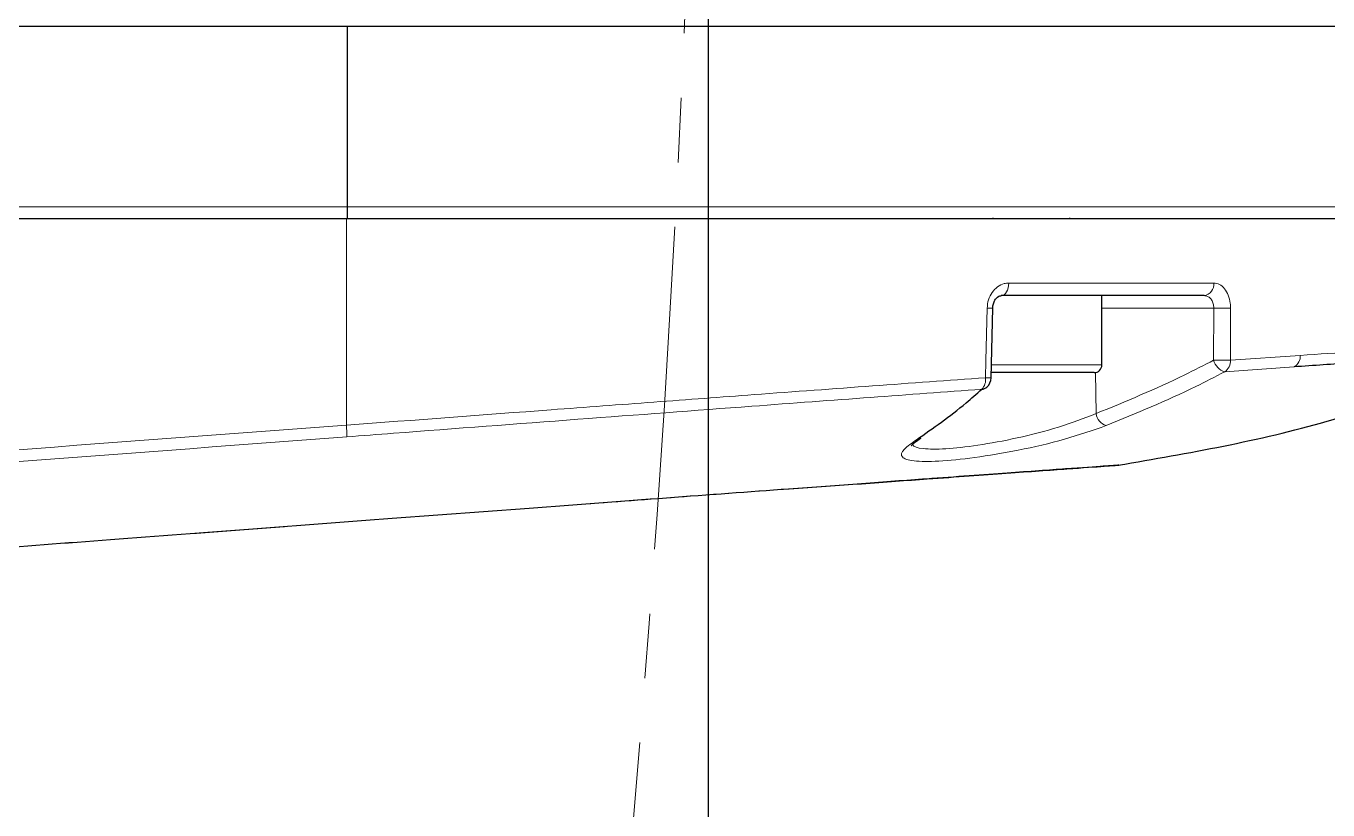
# Model space of a CAD drawing. Header units: millimetres. Extents: x 0 to 8400, y 0 to 5940.
# Drawn here: x 3050.9 to 3102.1, y 1949.3 to 1980.1 of the extents above; entities that cross this region are included whole.
import ezdxf

# ---------------------------------------------------------------- set-up
doc = ezdxf.new("R2010")
doc.units = ezdxf.units.MM
doc.linetypes.add('CENTERX2', pattern=[20.32, 12.7, -2.54, 2.54, -2.54])
doc.layers.add('do kich thuoc', color=10, linetype='Continuous', lineweight=5, plot=False)

msp = doc.modelspace()

# ---------------------------------------------------------------- linework, layer by layer
at = {"color": 7, "linetype": 'Continuous', "lineweight": 30}
for p, q in [((3025.913, 1980.095), (3050.882, 1980.095)), ((3050.882, 1980.095), (3063.531, 1980.095)), ((3063.531, 1972.984), (3063.531, 1980.095)), ((3063.531, 1980.095), (3110.595, 1980.095)), ((2899.712, 1972.525), (3063.524, 1972.525)), ((3088.911, 1972.55), (3088.911, 1972.525)), ((3091.939, 1972.525), (3091.939, 1972.55)), ((3097.224, 1969.497), (3089.245, 1969.497)), ((3093.2, 1966.772), (3093.2, 1969.497)), ((3088.844, 1966.268), (3088.906, 1968.998)), ((3091.675, 1966.469), (3088.841, 1966.469)), ((3092.898, 1966.469), (3091.675, 1966.469)), ((3093.875, 1962.834), (3093.837, 1962.831)), ((3070.668, 1961.135), (3065.28, 1960.731))]:
    msp.add_line(p, q, dxfattribs=at)
at = {"color": 8, "linetype": 'Continuous', "lineweight": 15}
for p, q in [((2899.719, 1972.984), (3063.531, 1972.984)), ((3063.483, 1964.403), (3063.49, 1972.525)), ((3089.539, 1969.993), (3097.602, 1969.993)), ((3097.604, 1969.001), (3093.2, 1969.001)), ((3097.597, 1966.958), (3097.604, 1969.001)), ((3098.256, 1966.958), (3101.008, 1967.149)), ((3088.837, 1966.772), (3091.828, 1966.772)), ((3091.828, 1966.772), (3093.2, 1966.772)), ((3100.77, 1966.695), (3098.039, 1966.504)), ((3092.971, 1964.859), (3092.956, 1966.474)), ((3065.285, 1960.733), (3070.68, 1961.137))]:
    msp.add_line(p, q, dxfattribs=at)
at = {"color": 0, "lineweight": 25}
msp.add_lwpolyline([(2757.721, 2169.715), (3077.721, 2169.715), (3077.721, 1849.715), (2757.721, 1849.715)], close=True, dxfattribs=at)
at = {"color": 8, "linetype": 'Continuous', "lineweight": 15, "flags": 128}
for points in [[(3089.245, 1969.497), (3089.302, 1969.506), (3089.356, 1969.534), (3089.407, 1969.58), (3089.451, 1969.642), (3089.487, 1969.717), (3089.515, 1969.802), (3089.532, 1969.895), (3089.539, 1969.993)], [(3088.626, 1966.271), (3088.641, 1966.953), (3088.688, 1969.001)], [(3098.263, 1969.001), (3098.26, 1967.992), (3098.256, 1966.958)]]:
    msp.add_lwpolyline(points, dxfattribs=at)
at = {"color": 7, "linetype": 'CENTERX2', "lineweight": 0}
msp.add_arc((2367.811, 2009.872), 709.586, 100, 80, dxfattribs=at)
at = {"color": 7, "linetype": 'Continuous', "lineweight": 30}
for centre, radius, start, end in [((3045.372, 1973.03), 18.159, 358.4048, 359.8541), ((3092.898, 1966.772), 0.303, 270, 0), ((3088.341, 1966.279), 0.505, 312.1061, 358.7101), ((3088.441, 1966.173), 0.359, 275.5546, 311.6634), ((3085.871, 1964.206), 0.374, 275.8752, 304.7441), ((3093.737, 1963.827), 1.003, 274.0458, 277.9237)]:
    msp.add_arc(centre, radius, start, end, dxfattribs=at)
at = {"color": 8, "linetype": 'Continuous', "lineweight": 15}
for centre, radius, start, end in [((3097.152, 1969.944), 0.453, 279.2476, 6.2393), ((3088.866, 1974.97), 5.972, 268.2908, 270.3944), ((3097.934, 1987.15), 18.152, 268.9599, 271.0401), ((3100.506, 1967.122), 0.502, 301.7611, 3.0076), ((3097.927, 1985.087), 18.132, 268.9585, 271.0415), ((3098.217, 1967.119), 0.641, 194.6202, 253.8215), ((3097.75, 1966.921), 0.507, 304.6528, 4.1005), ((3088.067, 1966.203), 0.563, 316.5262, 6.8679), ((3088.806, 1972.379), 6.111, 268.3062, 270.3654), ((3093.545, 1964.942), 0.58, 188.1816, 252.9703), ((3058.423, 1963.943), 5.081, 0.0283, 5.1956), ((3080.849, 1962.259), 0.368, 274.1909, 278.88), ((3070.662, 1961.222), 0.0864, 274.2585, 282.5296), ((3065.279, 1960.75), 0.0182, 274.7, 291.1148)]:
    msp.add_arc(centre, radius, start, end, dxfattribs=at)
for points, knots in [([(3063.531, 1972.984), (3066.278, 1972.984), (3070.441, 1972.984), (3075.847, 1972.984), (3081.109, 1972.984), (3086.109, 1972.984), (3090.727, 1972.984), (3095.061, 1972.984), (3098.935, 1972.984), (3102.253, 1972.984), (3105.177, 1972.984), (3107.486, 1972.984), (3109.137, 1972.984), (3110.291, 1972.984), (3110.8, 1972.984), (3110.689, 1972.984), (3110.686, 1972.984)], [0, 0, 0, 0, 0.109504, 0.165901, 0.222298, 0.331604, 0.387894, 0.444182, 0.553488, 0.609776, 0.666066, 0.775372, 0.83166, 0.88795, 0.997255, 1, 1, 1, 1]), ([(3088.688, 1969.001), (3088.699, 1969.113), (3088.723, 1969.338), (3088.874, 1969.636), (3089.09, 1969.86), (3089.325, 1969.976), (3089.479, 1969.988), (3089.539, 1969.993)], [0, 0, 0, 0, 0.2133888, 0.427249, 0.6422835, 0.8595568, 1, 1, 1, 1]), ([(3097.602, 1969.993), (3097.679, 1969.981), (3097.833, 1969.959), (3098.033, 1969.783), (3098.181, 1969.525), (3098.254, 1969.247), (3098.261, 1969.067), (3098.263, 1969.001)], [0, 0, 0, 0, 0.2205978, 0.4408101, 0.6586431, 0.8736934, 1, 1, 1, 1]), ([(3097.604, 1969.001), (3097.603, 1969.034), (3097.601, 1969.124), (3097.56, 1969.263), (3097.476, 1969.393), (3097.359, 1969.48), (3097.27, 1969.491), (3097.224, 1969.497)], [0, 0, 0, 0, 0.125335, 0.338812, 0.555845, 0.776871, 1, 1, 1, 1]), ([(3101.008, 1967.149), (3102.463, 1967.248), (3104.668, 1967.398), (3106.799, 1967.545), (3108.536, 1967.663), (3109.554, 1967.729), (3109.936, 1967.756), (3109.889, 1967.752), (3109.879, 1967.752)], [0, 0, 0, 0, 0.270575, 0.409912, 0.549253, 0.819675, 0.958939, 1, 1, 1, 1]), ([(3092.971, 1964.859), (3094.143, 1965.34), (3095.705, 1965.982), (3097.219, 1966.763), (3097.597, 1966.958)], [0, 0, 0, 0, 0.750237, 1, 1, 1, 1]), ([(3063.483, 1964.403), (3066.185, 1964.607), (3070.278, 1964.915), (3075.597, 1965.313), (3079.84, 1965.628), (3084.25, 1965.953), (3087.162, 1966.164), (3088.626, 1966.271)], [0, 0, 0, 0, 0.302706, 0.458588, 0.614471, 0.80615, 1, 1, 1, 1]), ([(3098.039, 1966.504), (3097.658, 1966.307), (3096.131, 1965.519), (3094.557, 1964.873), (3093.376, 1964.387)], [0, 0, 0, 0, 0.249558, 1, 1, 1, 1]), ([(3088.475, 1965.816), (3087.038, 1965.711), (3084.146, 1965.499), (3078.85, 1965.106), (3072.581, 1964.634), (3067.171, 1964.226), (3064.114, 1963.992), (3063.504, 1963.946)], [0, 0, 0, 0, 0.191689, 0.385548, 0.655279, 0.931155, 1, 1, 1, 1]), ([(3085.785, 1963.746), (3085.77, 1963.707), (3085.714, 1963.561), (3086.125, 1963.462), (3087, 1963.453), (3088.31, 1963.599), (3089.877, 1963.887), (3091.542, 1964.31), (3092.495, 1964.676), (3092.971, 1964.859)], [0, 0, 0, 0, 0.054562, 0.20383, 0.354742, 0.509136, 0.669018, 0.834351, 1, 1, 1, 1]), ([(2995.173, 1959.45), (3008.523, 1960.392), (3031.296, 1961.998), (3054.063, 1963.699), (3063.483, 1964.403)], [0, 0, 0, 0, 0.58621, 1, 1, 1, 1]), ([(3093.376, 1964.387), (3092.843, 1964.202), (3091.778, 1963.833), (3089.924, 1963.406), (3088.177, 1963.115), (3086.73, 1962.971), (3085.731, 1962.973), (3085.269, 1963.13), (3085.328, 1963.421), (3085.726, 1963.703), (3085.909, 1963.834)], [0, 0, 0, 0, 0.135011, 0.269898, 0.400366, 0.526399, 0.649733, 0.771907, 0.894682, 1, 1, 1, 1]), ([(3063.504, 1963.946), (3054.082, 1963.236), (3031.313, 1961.521), (3008.538, 1959.92), (2995.187, 1958.981)], [0, 0, 0, 0, 0.413784, 1, 1, 1, 1]), ([(3070.68, 1961.137), (3072.118, 1961.245), (3075.021, 1961.461), (3078.398, 1961.711), (3080.281, 1961.85), (3080.906, 1961.896)], [0, 0, 0, 0, 0.395878, 0.79968, 1, 1, 1, 1]), ([(3049.009, 1959.504), (3050.722, 1959.633), (3054.17, 1959.894), (3059.697, 1960.312), (3063.405, 1960.591), (3065.285, 1960.733)], [0, 0, 0, 0, 0.327186, 0.658781, 1, 1, 1, 1])]:
    msp.add_open_spline(points, degree=3, knots=knots, dxfattribs=at)
at = {"color": 7, "linetype": 'Continuous', "lineweight": 30}
for points, knots in [([(3063.524, 1972.525), (3063.893, 1972.525), (3066.958, 1972.525), (3072.728, 1972.525), (3080.523, 1972.525), (3087.043, 1972.525), (3092.281, 1972.525), (3096.409, 1972.525), (3100.097, 1972.525), (3103.28, 1972.525), (3105.933, 1972.525), (3108.032, 1972.525), (3109.507, 1972.525), (3110.406, 1972.525), (3110.493, 1972.525), (3110.534, 1972.525)], [0, 0, 0, 0, 0.014749, 0.122444, 0.231647, 0.340851, 0.414743, 0.488873, 0.562766, 0.636659, 0.710788, 0.784681, 0.858575, 0.932703, 1, 1, 1, 1]), ([(3088.911, 1968.999), (3088.91, 1969.017), (3088.907, 1969.092), (3088.944, 1969.223), (3089.014, 1969.361), (3089.107, 1969.453), (3089.187, 1969.495), (3089.227, 1969.492), (3089.244, 1969.491)], [0, 0, 0, 0, 0.05769, 0.243566, 0.429501, 0.619877, 0.83532, 1, 1, 1, 1]), ([(3093.849, 1962.83), (3096.614, 1963.308), (3101.979, 1964.236), (3107.024, 1966.279), (3109.469, 1967.269)], [0, 0, 0, 0, 0.515353, 1, 1, 1, 1]), ([(3109.461, 1967.291), (3109.476, 1967.292), (3109.503, 1967.294), (3108.777, 1967.245), (3107.536, 1967.162), (3105.593, 1967.027), (3103.071, 1966.854), (3101.537, 1966.748), (3100.77, 1966.695)], [0, 0, 0, 0, 0.172027, 0.311324, 0.450622, 0.721258, 0.860629, 1, 1, 1, 1]), ([(3085.909, 1963.834), (3086.565, 1964.288), (3087.43, 1964.887), (3088.271, 1965.635), (3088.475, 1965.816)], [0, 0, 0, 0, 0.757602, 1, 1, 1, 1]), ([(3085.707, 1963.623), (3085.704, 1963.615), (3085.689, 1963.574), (3085.796, 1963.714), (3085.991, 1963.836), (3086.087, 1963.896)], [0, 0, 0, 0, 0.11832, 0.563894, 1, 1, 1, 1]), ([(3093.808, 1962.827), (3093.688, 1962.818), (3093.444, 1962.801), (3091.913, 1962.692), (3089.584, 1962.526), (3086.758, 1962.322), (3083.799, 1962.107), (3081.855, 1961.964), (3080.876, 1961.892)], [0, 0, 0, 0, 0.182928, 0.37117, 0.555306, 0.744773, 0.871545, 1, 1, 1, 1]), ([(3080.906, 1961.896), (3081.874, 1961.967), (3083.823, 1962.11), (3086.756, 1962.323), (3089.607, 1962.529), (3091.934, 1962.696), (3093.497, 1962.807), (3093.748, 1962.825), (3093.875, 1962.834)], [0, 0, 0, 0, 0.126741, 0.255172, 0.439299, 0.628766, 0.811733, 1, 1, 1, 1]), ([(3080.876, 1961.892), (3079.314, 1961.777), (3076.142, 1961.544), (3072.511, 1961.273), (3070.668, 1961.135)], [0, 0, 0, 0, 0.492325, 1, 1, 1, 1]), ([(3065.28, 1960.731), (3063.455, 1960.594), (3059.753, 1960.315), (3054.227, 1959.898), (3050.731, 1959.634), (3049.02, 1959.504)], [0, 0, 0, 0, 0.331585, 0.672781, 1, 1, 1, 1])]:
    msp.add_open_spline(points, degree=3, knots=knots, dxfattribs=at)
at = {"layer": 'do kich thuoc', "color": 0, "elevation": -1315.267}
msp.add_lwpolyline([(2757.721, 2169.715), (3077.721, 2169.715), (3077.721, 1849.715), (2757.721, 1849.715)], close=True, dxfattribs=at)

doc.saveas('drawing.dxf')
